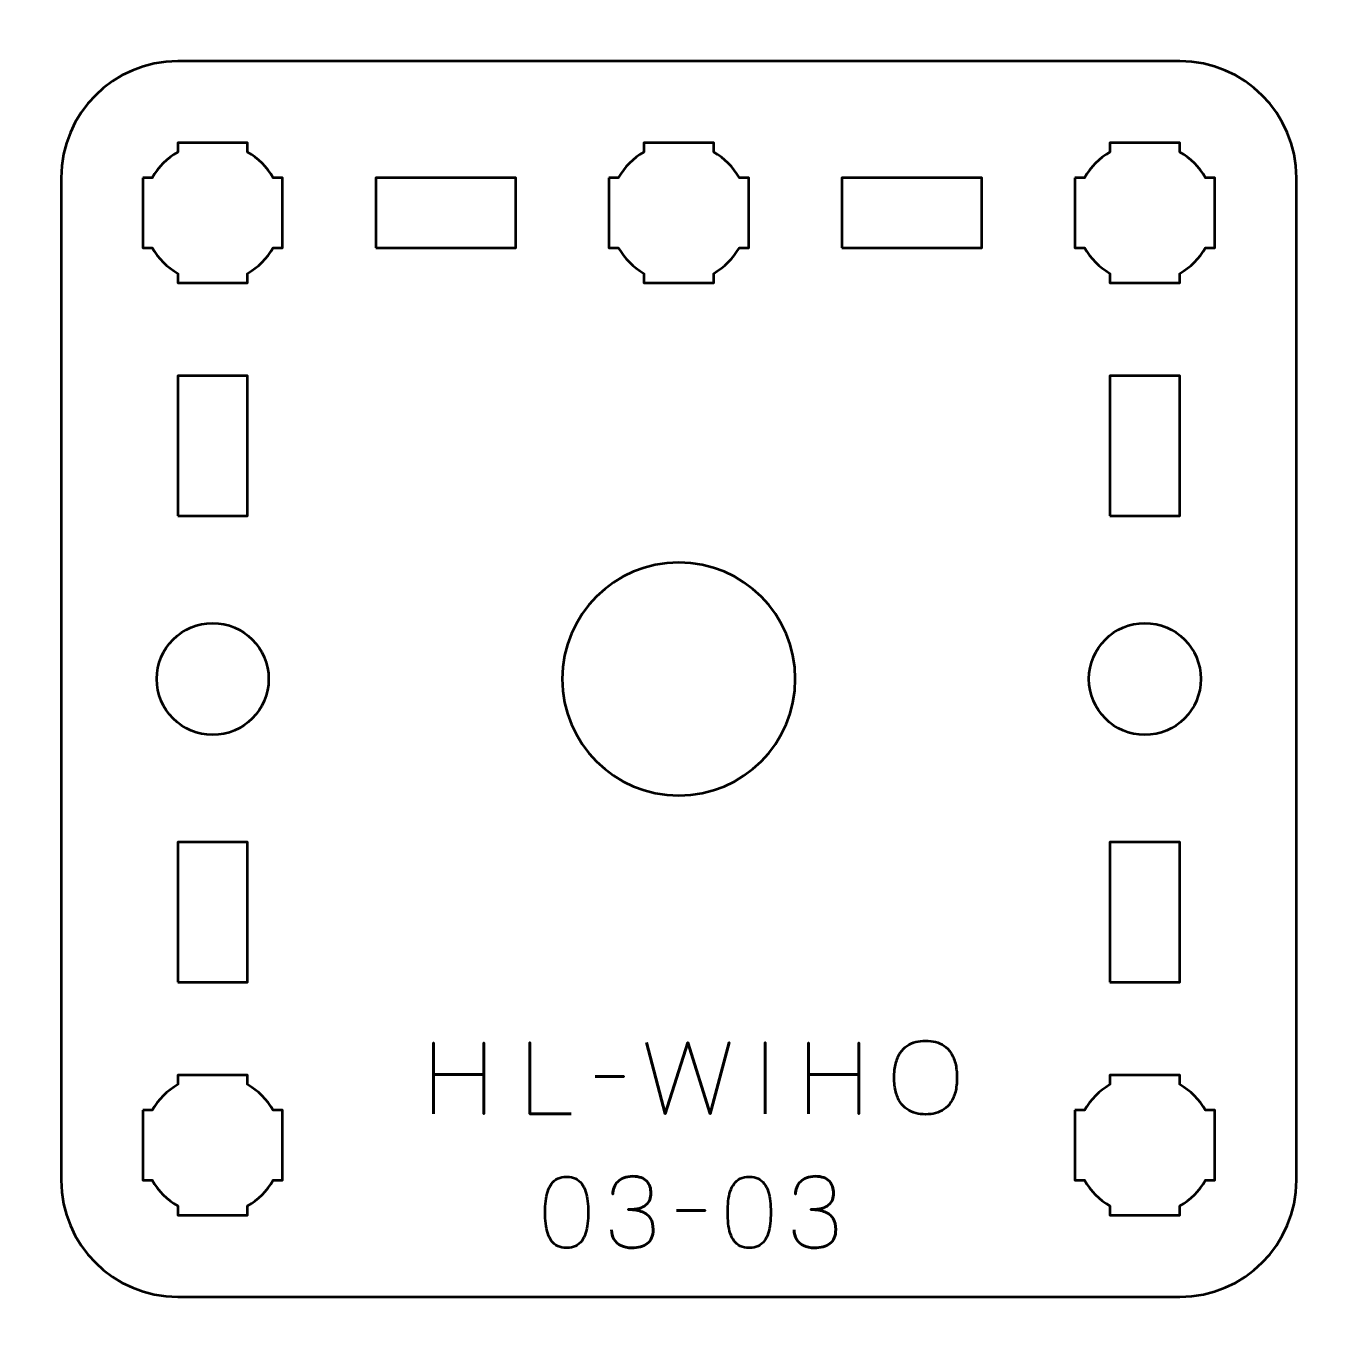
# Model space of a CAD drawing. Header units: centimetres. Extents: x -21 to 0, y -29.7 to 0.
# Drawn here: x -11.4 to -5.76, y -11.65 to -6.05 of the extents above; entities that cross this region are included whole.
import ezdxf

# ---------------------------------------------------------------- set-up
doc = ezdxf.new("R2010")
doc.units = ezdxf.units.CM
doc.header["$MEASUREMENT"] = 0
doc.layers.add('Layer 1', color=7, linetype='Continuous')

msp = doc.modelspace()

# ---------------------------------------------------------------- linework, layer by layer
at = {"layer": 'Layer 1', "lineweight": 53}
for points in [[(-10.75, -8.15), (-10.45, -8.15), (-10.45, -7.55), (-10.75, -7.55), (-10.75, -8.15)], [(-6.75, -8.15), (-6.45, -8.15), (-6.45, -7.55), (-6.75, -7.55), (-6.75, -8.15)], [(-10.75, -10.15), (-10.45, -10.15), (-10.45, -9.55), (-10.75, -9.55), (-10.75, -10.15)], [(-6.75, -10.15), (-6.45, -10.15), (-6.45, -9.55), (-6.75, -9.55), (-6.75, -10.15)]]:
    msp.add_lwpolyline(points, close=True, dxfattribs=at)
for centre in [(-10.6, -8.85), (-6.6, -8.85)]:
    msp.add_ellipse(centre, major_axis=(0, 0.24), ratio=1, dxfattribs=at)
at = {"layer": 'Layer 1', "color": 1, "lineweight": 53}
msp.add_open_spline([(-21.00003, -29.19995), (-21.00003, -29.19995), (-21.00003, -2.89992), (-21.00003, -2.89992), (-21.00003, -2.89992), (-21.00003, -2.81709), (-20.93286, -2.74992), (-20.85003, -2.74992), (-20.85003, -2.74992), (-20.7672, -2.74992), (-20.70003, -2.68275), (-20.70003, -2.59992), (-20.70003, -2.59992), (-20.70003, -2.51709), (-20.7672, -2.44992), (-20.85003, -2.44992), (-20.85003, -2.44992), (-20.93286, -2.44992), (-21.00003, -2.38275), (-21.00003, -2.29992), (-21.00003, -2.29992), (-21.00003, -2.21709), (-20.93286, -2.14992), (-20.85003, -2.14992), (-20.85003, -2.14992), (-20.7672, -2.14992), (-20.70003, -2.08275), (-20.70003, -1.99992), (-20.70003, -1.99992), (-20.70003, -1.91709), (-20.7672, -1.84992), (-20.85003, -1.84992), (-20.85003, -1.84992), (-20.93286, -1.84992), (-21.00003, -1.78275), (-21.00003, -1.69992), (-21.00003, -1.69992), (-21.00003, -1.61709), (-20.93286, -1.54992), (-20.85003, -1.54992), (-20.85003, -1.54992), (-20.7672, -1.54992), (-20.70003, -1.48275), (-20.70003, -1.39992), (-20.70003, -1.39992), (-20.70003, -1.31709), (-20.7672, -1.24992), (-20.85003, -1.24992), (-20.85003, -1.24992), (-20.93286, -1.24992), (-21.00003, -1.18275), (-21.00003, -1.09992), (-21.00003, -1.09992), (-21.00003, -1.09992), (-21.00003, -0.49992), (-21.00003, -0.49992), (-21.00003, -0.49992), (-21.00003, -0.22295), (-20.77694, 0.00004), (-20.49994, 0.00004), (-20.49994, 0.00004), (-20.49994, 0.00004), (-0.50008, 0.00004), (-0.50008, 0.00004), (-0.50008, 0.00004), (-0.22294, 0.00004), (0.00002, -0.22295), (0.00002, -0.49992), (0.00002, -0.49992), (0.00002, -0.49992), (0.00002, -29.19995), (0.00002, -29.19995), (0.00002, -29.19995), (0.00002, -29.47695), (-0.22294, -29.70004), (-0.50008, -29.70004), (-0.50008, -29.70004), (-0.50008, -29.70004), (-20.49994, -29.70004), (-20.49994, -29.70004), (-20.49994, -29.70004), (-20.77694, -29.70004), (-21.00003, -29.47695), (-21.00003, -29.19995)], degree=3, knots=[0, 0, 0, 0, 0.047619, 0.047619, 0.047619, 0.047619, 0.0952381, 0.0952381, 0.0952381, 0.0952381, 0.1428571, 0.1428571, 0.1428571, 0.1428571, 0.1904762, 0.1904762, 0.1904762, 0.1904762, 0.2380952, 0.2380952, 0.2380952, 0.2380952, 0.2857143, 0.2857143, 0.2857143, 0.2857143, 0.3333333, 0.3333333, 0.3333333, 0.3333333, 0.3809524, 0.3809524, 0.3809524, 0.3809524, 0.4285714, 0.4285714, 0.4285714, 0.4285714, 0.4761905, 0.4761905, 0.4761905, 0.4761905, 0.5238095, 0.5238095, 0.5238095, 0.5238095, 0.5714286, 0.5714286, 0.5714286, 0.5714286, 0.6190476, 0.6190476, 0.6190476, 0.6190476, 0.6666667, 0.6666667, 0.6666667, 0.6666667, 0.7142857, 0.7142857, 0.7142857, 0.7142857, 0.7619048, 0.7619048, 0.7619048, 0.7619048, 0.8095238, 0.8095238, 0.8095238, 0.8095238, 0.8571429, 0.8571429, 0.8571429, 0.8571429, 0.9047619, 0.9047619, 0.9047619, 0.9047619, 0.952381, 0.952381, 0.952381, 0.952381, 1, 1, 1, 1], dxfattribs=at)
at = {"layer": 'Layer 1', "color": 3, "lineweight": 53}
msp.add_open_spline([(-11.25, -11), (-11.25, -11), (-11.25, -6.7), (-11.25, -6.7), (-11.25, -6.7), (-11.25, -6.42391), (-11.02609, -6.2), (-10.75, -6.2), (-10.75, -6.2), (-10.75, -6.2), (-6.45, -6.2), (-6.45, -6.2), (-6.45, -6.2), (-6.17391, -6.2), (-5.95, -6.42391), (-5.95, -6.7), (-5.95, -6.7), (-5.95, -6.7), (-5.95, -11), (-5.95, -11), (-5.95, -11), (-5.95, -11.27609), (-6.17391, -11.5), (-6.45, -11.5), (-6.45, -11.5), (-6.45, -11.5), (-10.75, -11.5), (-10.75, -11.5), (-10.75, -11.5), (-11.02609, -11.5), (-11.25, -11.27609), (-11.25, -11)], degree=3, knots=[0, 0, 0, 0, 0.125, 0.125, 0.125, 0.125, 0.25, 0.25, 0.25, 0.25, 0.375, 0.375, 0.375, 0.375, 0.5, 0.5, 0.5, 0.5, 0.625, 0.625, 0.625, 0.625, 0.75, 0.75, 0.75, 0.75, 0.875, 0.875, 0.875, 0.875, 1, 1, 1, 1], dxfattribs=at)
at = {"layer": 'Layer 1', "lineweight": 53}
for points, knots in [([(-10.9, -6.7), (-10.9, -6.7), (-10.85985, -6.7), (-10.85985, -6.7), (-10.85985, -6.7), (-10.8335, -6.65447), (-10.79553, -6.6165), (-10.75, -6.59015), (-10.75, -6.59015), (-10.75, -6.59015), (-10.75, -6.55), (-10.75, -6.55), (-10.75, -6.55), (-10.75, -6.55), (-10.6, -6.55), (-10.6, -6.55), (-10.6, -6.55), (-10.6, -6.55), (-10.45, -6.55), (-10.45, -6.55), (-10.45, -6.55), (-10.45, -6.55), (-10.45, -6.59015), (-10.45, -6.59015), (-10.45, -6.59015), (-10.40447, -6.6165), (-10.3665, -6.65447), (-10.34015, -6.7), (-10.34015, -6.7), (-10.34015, -6.7), (-10.3, -6.7), (-10.3, -6.7), (-10.3, -6.7), (-10.3, -6.7), (-10.3, -6.85), (-10.3, -6.85), (-10.3, -6.85), (-10.3, -6.85), (-10.3, -7), (-10.3, -7), (-10.3, -7), (-10.3, -7), (-10.34015, -7), (-10.34015, -7), (-10.34015, -7), (-10.3665, -7.04553), (-10.40447, -7.0835), (-10.45, -7.10985), (-10.45, -7.10985), (-10.45, -7.10985), (-10.45, -7.15), (-10.45, -7.15), (-10.45, -7.15), (-10.45, -7.15), (-10.6, -7.15), (-10.6, -7.15), (-10.6, -7.15), (-10.6, -7.15), (-10.75, -7.15), (-10.75, -7.15), (-10.75, -7.15), (-10.75, -7.15), (-10.75, -7.10985), (-10.75, -7.10985), (-10.75, -7.10985), (-10.79553, -7.0835), (-10.8335, -7.04553), (-10.85985, -7), (-10.85985, -7), (-10.85985, -7), (-10.9, -7), (-10.9, -7), (-10.9, -7), (-10.9, -7), (-10.9, -6.85), (-10.9, -6.85), (-10.9, -6.85), (-10.9, -6.85), (-10.9, -6.7), (-10.9, -6.7)], [0, 0, 0, 0, 0.05, 0.05, 0.05, 0.05, 0.1, 0.1, 0.1, 0.1, 0.15, 0.15, 0.15, 0.15, 0.2, 0.2, 0.2, 0.2, 0.25, 0.25, 0.25, 0.25, 0.3, 0.3, 0.3, 0.3, 0.35, 0.35, 0.35, 0.35, 0.4, 0.4, 0.4, 0.4, 0.45, 0.45, 0.45, 0.45, 0.5, 0.5, 0.5, 0.5, 0.55, 0.55, 0.55, 0.55, 0.6, 0.6, 0.6, 0.6, 0.65, 0.65, 0.65, 0.65, 0.7, 0.7, 0.7, 0.7, 0.75, 0.75, 0.75, 0.75, 0.8, 0.8, 0.8, 0.8, 0.85, 0.85, 0.85, 0.85, 0.9, 0.9, 0.9, 0.9, 0.95, 0.95, 0.95, 0.95, 1, 1, 1, 1]), ([(-8.9, -6.7), (-8.9, -6.7), (-8.85985, -6.7), (-8.85985, -6.7), (-8.85985, -6.7), (-8.8335, -6.65447), (-8.79553, -6.6165), (-8.75, -6.59015), (-8.75, -6.59015), (-8.75, -6.59015), (-8.75, -6.55), (-8.75, -6.55), (-8.75, -6.55), (-8.75, -6.55), (-8.6, -6.55), (-8.6, -6.55), (-8.6, -6.55), (-8.6, -6.55), (-8.45, -6.55), (-8.45, -6.55), (-8.45, -6.55), (-8.45, -6.55), (-8.45, -6.59015), (-8.45, -6.59015), (-8.45, -6.59015), (-8.40447, -6.6165), (-8.3665, -6.65447), (-8.34015, -6.7), (-8.34015, -6.7), (-8.34015, -6.7), (-8.3, -6.7), (-8.3, -6.7), (-8.3, -6.7), (-8.3, -6.7), (-8.3, -6.85), (-8.3, -6.85), (-8.3, -6.85), (-8.3, -6.85), (-8.3, -7), (-8.3, -7), (-8.3, -7), (-8.3, -7), (-8.34015, -7), (-8.34015, -7), (-8.34015, -7), (-8.3665, -7.04553), (-8.40447, -7.0835), (-8.45, -7.10985), (-8.45, -7.10985), (-8.45, -7.10985), (-8.45, -7.15), (-8.45, -7.15), (-8.45, -7.15), (-8.45, -7.15), (-8.6, -7.15), (-8.6, -7.15), (-8.6, -7.15), (-8.6, -7.15), (-8.75, -7.15), (-8.75, -7.15), (-8.75, -7.15), (-8.75, -7.15), (-8.75, -7.10985), (-8.75, -7.10985), (-8.75, -7.10985), (-8.79553, -7.0835), (-8.8335, -7.04553), (-8.85985, -7), (-8.85985, -7), (-8.85985, -7), (-8.9, -7), (-8.9, -7), (-8.9, -7), (-8.9, -7), (-8.9, -6.85), (-8.9, -6.85), (-8.9, -6.85), (-8.9, -6.85), (-8.9, -6.7), (-8.9, -6.7)], [0, 0, 0, 0, 0.05, 0.05, 0.05, 0.05, 0.1, 0.1, 0.1, 0.1, 0.15, 0.15, 0.15, 0.15, 0.2, 0.2, 0.2, 0.2, 0.25, 0.25, 0.25, 0.25, 0.3, 0.3, 0.3, 0.3, 0.35, 0.35, 0.35, 0.35, 0.4, 0.4, 0.4, 0.4, 0.45, 0.45, 0.45, 0.45, 0.5, 0.5, 0.5, 0.5, 0.55, 0.55, 0.55, 0.55, 0.6, 0.6, 0.6, 0.6, 0.65, 0.65, 0.65, 0.65, 0.7, 0.7, 0.7, 0.7, 0.75, 0.75, 0.75, 0.75, 0.8, 0.8, 0.8, 0.8, 0.85, 0.85, 0.85, 0.85, 0.9, 0.9, 0.9, 0.9, 0.95, 0.95, 0.95, 0.95, 1, 1, 1, 1]), ([(-6.9, -6.7), (-6.9, -6.7), (-6.85985, -6.7), (-6.85985, -6.7), (-6.85985, -6.7), (-6.8335, -6.65447), (-6.79553, -6.6165), (-6.75, -6.59015), (-6.75, -6.59015), (-6.75, -6.59015), (-6.75, -6.55), (-6.75, -6.55), (-6.75, -6.55), (-6.75, -6.55), (-6.6, -6.55), (-6.6, -6.55), (-6.6, -6.55), (-6.6, -6.55), (-6.45, -6.55), (-6.45, -6.55), (-6.45, -6.55), (-6.45, -6.55), (-6.45, -6.59015), (-6.45, -6.59015), (-6.45, -6.59015), (-6.40447, -6.6165), (-6.3665, -6.65447), (-6.34015, -6.7), (-6.34015, -6.7), (-6.34015, -6.7), (-6.3, -6.7), (-6.3, -6.7), (-6.3, -6.7), (-6.3, -6.7), (-6.3, -6.85), (-6.3, -6.85), (-6.3, -6.85), (-6.3, -6.85), (-6.3, -7), (-6.3, -7), (-6.3, -7), (-6.3, -7), (-6.34015, -7), (-6.34015, -7), (-6.34015, -7), (-6.3665, -7.04553), (-6.40447, -7.0835), (-6.45, -7.10985), (-6.45, -7.10985), (-6.45, -7.10985), (-6.45, -7.15), (-6.45, -7.15), (-6.45, -7.15), (-6.45, -7.15), (-6.6, -7.15), (-6.6, -7.15), (-6.6, -7.15), (-6.6, -7.15), (-6.75, -7.15), (-6.75, -7.15), (-6.75, -7.15), (-6.75, -7.15), (-6.75, -7.10985), (-6.75, -7.10985), (-6.75, -7.10985), (-6.79553, -7.0835), (-6.8335, -7.04553), (-6.85985, -7), (-6.85985, -7), (-6.85985, -7), (-6.9, -7), (-6.9, -7), (-6.9, -7), (-6.9, -7), (-6.9, -6.85), (-6.9, -6.85), (-6.9, -6.85), (-6.9, -6.85), (-6.9, -6.7), (-6.9, -6.7)], [0, 0, 0, 0, 0.05, 0.05, 0.05, 0.05, 0.1, 0.1, 0.1, 0.1, 0.15, 0.15, 0.15, 0.15, 0.2, 0.2, 0.2, 0.2, 0.25, 0.25, 0.25, 0.25, 0.3, 0.3, 0.3, 0.3, 0.35, 0.35, 0.35, 0.35, 0.4, 0.4, 0.4, 0.4, 0.45, 0.45, 0.45, 0.45, 0.5, 0.5, 0.5, 0.5, 0.55, 0.55, 0.55, 0.55, 0.6, 0.6, 0.6, 0.6, 0.65, 0.65, 0.65, 0.65, 0.7, 0.7, 0.7, 0.7, 0.75, 0.75, 0.75, 0.75, 0.8, 0.8, 0.8, 0.8, 0.85, 0.85, 0.85, 0.85, 0.9, 0.9, 0.9, 0.9, 0.95, 0.95, 0.95, 0.95, 1, 1, 1, 1]), ([(-9.9, -7), (-9.9, -7), (-9.9, -6.7), (-9.9, -6.7), (-9.9, -6.7), (-9.9, -6.7), (-9.3, -6.7), (-9.3, -6.7), (-9.3, -6.7), (-9.3, -6.7), (-9.3, -7), (-9.3, -7), (-9.3, -7), (-9.3, -7), (-9.9, -7), (-9.9, -7)], [0, 0, 0, 0, 0.25, 0.25, 0.25, 0.25, 0.5, 0.5, 0.5, 0.5, 0.75, 0.75, 0.75, 0.75, 1, 1, 1, 1]), ([(-7.9, -7), (-7.9, -7), (-7.9, -6.7), (-7.9, -6.7), (-7.9, -6.7), (-7.9, -6.7), (-7.3, -6.7), (-7.3, -6.7), (-7.3, -6.7), (-7.3, -6.7), (-7.3, -7), (-7.3, -7), (-7.3, -7), (-7.3, -7), (-7.9, -7), (-7.9, -7)], [0, 0, 0, 0, 0.25, 0.25, 0.25, 0.25, 0.5, 0.5, 0.5, 0.5, 0.75, 0.75, 0.75, 0.75, 1, 1, 1, 1]), ([(-8.10001, -8.85), (-8.10001, -9.1261), (-8.32392, -9.35001), (-8.6, -9.35001), (-8.6, -9.35001), (-8.87611, -9.35001), (-9.10001, -9.1261), (-9.10001, -8.85), (-9.10001, -8.85), (-9.10001, -8.57391), (-8.87611, -8.35001), (-8.6, -8.35001), (-8.6, -8.35001), (-8.32392, -8.35001), (-8.10001, -8.57391), (-8.10001, -8.85)], [0, 0, 0, 0, 0.25, 0.25, 0.25, 0.25, 0.5, 0.5, 0.5, 0.5, 0.75, 0.75, 0.75, 0.75, 1, 1, 1, 1]), ([(-10.9, -10.7), (-10.9, -10.7), (-10.85985, -10.7), (-10.85985, -10.7), (-10.85985, -10.7), (-10.8335, -10.65447), (-10.79553, -10.6165), (-10.75, -10.59015), (-10.75, -10.59015), (-10.75, -10.59015), (-10.75, -10.55), (-10.75, -10.55), (-10.75, -10.55), (-10.75, -10.55), (-10.6, -10.55), (-10.6, -10.55), (-10.6, -10.55), (-10.6, -10.55), (-10.45, -10.55), (-10.45, -10.55), (-10.45, -10.55), (-10.45, -10.55), (-10.45, -10.59015), (-10.45, -10.59015), (-10.45, -10.59015), (-10.40447, -10.6165), (-10.3665, -10.65447), (-10.34015, -10.7), (-10.34015, -10.7), (-10.34015, -10.7), (-10.3, -10.7), (-10.3, -10.7), (-10.3, -10.7), (-10.3, -10.7), (-10.3, -10.85), (-10.3, -10.85), (-10.3, -10.85), (-10.3, -10.85), (-10.3, -11), (-10.3, -11), (-10.3, -11), (-10.3, -11), (-10.34015, -11), (-10.34015, -11), (-10.34015, -11), (-10.3665, -11.04553), (-10.40447, -11.0835), (-10.45, -11.10985), (-10.45, -11.10985), (-10.45, -11.10985), (-10.45, -11.15), (-10.45, -11.15), (-10.45, -11.15), (-10.45, -11.15), (-10.6, -11.15), (-10.6, -11.15), (-10.6, -11.15), (-10.6, -11.15), (-10.75, -11.15), (-10.75, -11.15), (-10.75, -11.15), (-10.75, -11.15), (-10.75, -11.10985), (-10.75, -11.10985), (-10.75, -11.10985), (-10.79553, -11.0835), (-10.8335, -11.04553), (-10.85985, -11), (-10.85985, -11), (-10.85985, -11), (-10.9, -11), (-10.9, -11), (-10.9, -11), (-10.9, -11), (-10.9, -10.85), (-10.9, -10.85), (-10.9, -10.85), (-10.9, -10.85), (-10.9, -10.7), (-10.9, -10.7)], [0, 0, 0, 0, 0.05, 0.05, 0.05, 0.05, 0.1, 0.1, 0.1, 0.1, 0.15, 0.15, 0.15, 0.15, 0.2, 0.2, 0.2, 0.2, 0.25, 0.25, 0.25, 0.25, 0.3, 0.3, 0.3, 0.3, 0.35, 0.35, 0.35, 0.35, 0.4, 0.4, 0.4, 0.4, 0.45, 0.45, 0.45, 0.45, 0.5, 0.5, 0.5, 0.5, 0.55, 0.55, 0.55, 0.55, 0.6, 0.6, 0.6, 0.6, 0.65, 0.65, 0.65, 0.65, 0.7, 0.7, 0.7, 0.7, 0.75, 0.75, 0.75, 0.75, 0.8, 0.8, 0.8, 0.8, 0.85, 0.85, 0.85, 0.85, 0.9, 0.9, 0.9, 0.9, 0.95, 0.95, 0.95, 0.95, 1, 1, 1, 1]), ([(-6.9, -10.7), (-6.9, -10.7), (-6.85985, -10.7), (-6.85985, -10.7), (-6.85985, -10.7), (-6.8335, -10.65447), (-6.79553, -10.6165), (-6.75, -10.59015), (-6.75, -10.59015), (-6.75, -10.59015), (-6.75, -10.55), (-6.75, -10.55), (-6.75, -10.55), (-6.75, -10.55), (-6.6, -10.55), (-6.6, -10.55), (-6.6, -10.55), (-6.6, -10.55), (-6.45, -10.55), (-6.45, -10.55), (-6.45, -10.55), (-6.45, -10.55), (-6.45, -10.59015), (-6.45, -10.59015), (-6.45, -10.59015), (-6.40447, -10.6165), (-6.3665, -10.65447), (-6.34015, -10.7), (-6.34015, -10.7), (-6.34015, -10.7), (-6.3, -10.7), (-6.3, -10.7), (-6.3, -10.7), (-6.3, -10.7), (-6.3, -10.85), (-6.3, -10.85), (-6.3, -10.85), (-6.3, -10.85), (-6.3, -11), (-6.3, -11), (-6.3, -11), (-6.3, -11), (-6.34015, -11), (-6.34015, -11), (-6.34015, -11), (-6.3665, -11.04553), (-6.40447, -11.0835), (-6.45, -11.10985), (-6.45, -11.10985), (-6.45, -11.10985), (-6.45, -11.15), (-6.45, -11.15), (-6.45, -11.15), (-6.45, -11.15), (-6.6, -11.15), (-6.6, -11.15), (-6.6, -11.15), (-6.6, -11.15), (-6.75, -11.15), (-6.75, -11.15), (-6.75, -11.15), (-6.75, -11.15), (-6.75, -11.10985), (-6.75, -11.10985), (-6.75, -11.10985), (-6.79553, -11.0835), (-6.8335, -11.04553), (-6.85985, -11), (-6.85985, -11), (-6.85985, -11), (-6.9, -11), (-6.9, -11), (-6.9, -11), (-6.9, -11), (-6.9, -10.85), (-6.9, -10.85), (-6.9, -10.85), (-6.9, -10.85), (-6.9, -10.7), (-6.9, -10.7)], [0, 0, 0, 0, 0.05, 0.05, 0.05, 0.05, 0.1, 0.1, 0.1, 0.1, 0.15, 0.15, 0.15, 0.15, 0.2, 0.2, 0.2, 0.2, 0.25, 0.25, 0.25, 0.25, 0.3, 0.3, 0.3, 0.3, 0.35, 0.35, 0.35, 0.35, 0.4, 0.4, 0.4, 0.4, 0.45, 0.45, 0.45, 0.45, 0.5, 0.5, 0.5, 0.5, 0.55, 0.55, 0.55, 0.55, 0.6, 0.6, 0.6, 0.6, 0.65, 0.65, 0.65, 0.65, 0.7, 0.7, 0.7, 0.7, 0.75, 0.75, 0.75, 0.75, 0.8, 0.8, 0.8, 0.8, 0.85, 0.85, 0.85, 0.85, 0.9, 0.9, 0.9, 0.9, 0.95, 0.95, 0.95, 0.95, 1, 1, 1, 1])]:
    msp.add_open_spline(points, degree=3, knots=knots, dxfattribs=at)
at = {"layer": 'Layer 1', "color": 5, "lineweight": 53}
for points, knots in [([(-9.65261, -10.71494), (-9.65261, -10.71494), (-9.65261, -10.54603), (-9.65261, -10.54603), (-9.65261, -10.54603), (-9.65261, -10.54603), (-9.43714, -10.54603), (-9.43714, -10.54603), (-9.43714, -10.54603), (-9.43714, -10.54603), (-9.43714, -10.71494), (-9.43714, -10.71494), (-9.43714, -10.71494), (-9.43714, -10.71494), (-9.43714, -10.41014), (-9.43714, -10.41014), (-9.43714, -10.41014), (-9.43714, -10.41014), (-9.43714, -10.54603), (-9.43714, -10.54603), (-9.43714, -10.54603), (-9.43714, -10.54603), (-9.65261, -10.54603), (-9.65261, -10.54603), (-9.65261, -10.54603), (-9.65261, -10.54603), (-9.65261, -10.41014), (-9.65261, -10.41014), (-9.65261, -10.41014), (-9.65261, -10.41014), (-9.65261, -10.71494), (-9.65261, -10.71494)], [0, 0, 0, 0, 0.125, 0.125, 0.125, 0.125, 0.25, 0.25, 0.25, 0.25, 0.375, 0.375, 0.375, 0.375, 0.5, 0.5, 0.5, 0.5, 0.625, 0.625, 0.625, 0.625, 0.75, 0.75, 0.75, 0.75, 0.875, 0.875, 0.875, 0.875, 1, 1, 1, 1]), ([(-9.06122, -10.71494), (-9.06122, -10.71494), (-9.23944, -10.71494), (-9.23944, -10.71494), (-9.23944, -10.71494), (-9.23944, -10.71494), (-9.23944, -10.40972), (-9.23944, -10.40972), (-9.23944, -10.40972), (-9.23944, -10.40972), (-9.23944, -10.71494), (-9.23944, -10.71494), (-9.23944, -10.71494), (-9.23944, -10.71494), (-9.06122, -10.71494), (-9.06122, -10.71494)], [0, 0, 0, 0, 0.25, 0.25, 0.25, 0.25, 0.5, 0.5, 0.5, 0.5, 0.75, 0.75, 0.75, 0.75, 1, 1, 1, 1]), ([(-8.73907, -10.40972), (-8.73907, -10.40972), (-8.65864, -10.71494), (-8.65864, -10.71494), (-8.65864, -10.71494), (-8.65864, -10.71494), (-8.5617, -10.40972), (-8.5617, -10.40972), (-8.5617, -10.40972), (-8.5617, -10.40972), (-8.46475, -10.71494), (-8.46475, -10.71494), (-8.46475, -10.71494), (-8.46475, -10.71494), (-8.38432, -10.40972), (-8.38432, -10.40972), (-8.38432, -10.40972), (-8.38432, -10.40972), (-8.46475, -10.71494), (-8.46475, -10.71494), (-8.46475, -10.71494), (-8.46475, -10.71494), (-8.5617, -10.40972), (-8.5617, -10.40972), (-8.5617, -10.40972), (-8.5617, -10.40972), (-8.65864, -10.71494), (-8.65864, -10.71494), (-8.65864, -10.71494), (-8.65864, -10.71494), (-8.73907, -10.40972), (-8.73907, -10.40972)], [0, 0, 0, 0, 0.125, 0.125, 0.125, 0.125, 0.25, 0.25, 0.25, 0.25, 0.375, 0.375, 0.375, 0.375, 0.5, 0.5, 0.5, 0.5, 0.625, 0.625, 0.625, 0.625, 0.75, 0.75, 0.75, 0.75, 0.875, 0.875, 0.875, 0.875, 1, 1, 1, 1]), ([(-8.2298, -10.71494), (-8.2298, -10.71494), (-8.2298, -10.40972), (-8.2298, -10.40972), (-8.2298, -10.40972), (-8.2298, -10.40972), (-8.2298, -10.71494), (-8.2298, -10.71494)], [0, 0, 0, 0, 0.5, 0.5, 0.5, 0.5, 1, 1, 1, 1]), ([(-8.04311, -10.71494), (-8.04311, -10.71494), (-8.04311, -10.54603), (-8.04311, -10.54603), (-8.04311, -10.54603), (-8.04311, -10.54603), (-7.82764, -10.54603), (-7.82764, -10.54603), (-7.82764, -10.54603), (-7.82764, -10.54603), (-7.82764, -10.71494), (-7.82764, -10.71494), (-7.82764, -10.71494), (-7.82764, -10.71494), (-7.82764, -10.41014), (-7.82764, -10.41014), (-7.82764, -10.41014), (-7.82764, -10.41014), (-7.82764, -10.54603), (-7.82764, -10.54603), (-7.82764, -10.54603), (-7.82764, -10.54603), (-8.04311, -10.54603), (-8.04311, -10.54603), (-8.04311, -10.54603), (-8.04311, -10.54603), (-8.04311, -10.41014), (-8.04311, -10.41014), (-8.04311, -10.41014), (-8.04311, -10.41014), (-8.04311, -10.71494), (-8.04311, -10.71494)], [0, 0, 0, 0, 0.125, 0.125, 0.125, 0.125, 0.25, 0.25, 0.25, 0.25, 0.375, 0.375, 0.375, 0.375, 0.5, 0.5, 0.5, 0.5, 0.625, 0.625, 0.625, 0.625, 0.75, 0.75, 0.75, 0.75, 0.875, 0.875, 0.875, 0.875, 1, 1, 1, 1]), ([(-7.54104, -10.71748), (-7.52615, -10.71755), (-7.51204, -10.71579), (-7.49857, -10.71233), (-7.49857, -10.71233), (-7.48516, -10.7088), (-7.47289, -10.7033), (-7.46167, -10.69568), (-7.46167, -10.69568), (-7.45045, -10.68813), (-7.44071, -10.67818), (-7.43246, -10.6659), (-7.43246, -10.6659), (-7.4242, -10.65363), (-7.41785, -10.63874), (-7.41334, -10.62124), (-7.41334, -10.62124), (-7.40875, -10.60375), (-7.40649, -10.58335), (-7.40642, -10.56), (-7.40642, -10.56), (-7.40649, -10.53665), (-7.40875, -10.51626), (-7.41334, -10.49869), (-7.41334, -10.49869), (-7.41785, -10.48112), (-7.4242, -10.46616), (-7.43246, -10.45382), (-7.43246, -10.45382), (-7.44071, -10.44147), (-7.45045, -10.43145), (-7.46167, -10.42376), (-7.46167, -10.42376), (-7.47289, -10.41607), (-7.48516, -10.4105), (-7.49857, -10.4069), (-7.49857, -10.4069), (-7.51204, -10.40337), (-7.52615, -10.40161), (-7.54104, -10.40168), (-7.54104, -10.40168), (-7.55593, -10.40161), (-7.57004, -10.40337), (-7.58352, -10.4069), (-7.58352, -10.4069), (-7.59692, -10.4105), (-7.6092, -10.41607), (-7.62042, -10.42376), (-7.62042, -10.42376), (-7.63163, -10.43145), (-7.64137, -10.44147), (-7.64963, -10.45382), (-7.64963, -10.45382), (-7.65788, -10.46616), (-7.66423, -10.48112), (-7.66875, -10.49869), (-7.66875, -10.49869), (-7.67333, -10.51626), (-7.67559, -10.53665), (-7.67566, -10.56), (-7.67566, -10.56), (-7.67559, -10.58335), (-7.67333, -10.60375), (-7.66875, -10.62124), (-7.66875, -10.62124), (-7.66423, -10.63874), (-7.65788, -10.65363), (-7.64963, -10.6659), (-7.64963, -10.6659), (-7.64137, -10.67818), (-7.63163, -10.68813), (-7.62042, -10.69568), (-7.62042, -10.69568), (-7.6092, -10.7033), (-7.59692, -10.7088), (-7.58352, -10.71233), (-7.58352, -10.71233), (-7.57004, -10.71579), (-7.55593, -10.71755), (-7.54104, -10.71748)], [0, 0, 0, 0, 0.05, 0.05, 0.05, 0.05, 0.1, 0.1, 0.1, 0.1, 0.15, 0.15, 0.15, 0.15, 0.2, 0.2, 0.2, 0.2, 0.25, 0.25, 0.25, 0.25, 0.3, 0.3, 0.3, 0.3, 0.35, 0.35, 0.35, 0.35, 0.4, 0.4, 0.4, 0.4, 0.45, 0.45, 0.45, 0.45, 0.5, 0.5, 0.5, 0.5, 0.55, 0.55, 0.55, 0.55, 0.6, 0.6, 0.6, 0.6, 0.65, 0.65, 0.65, 0.65, 0.7, 0.7, 0.7, 0.7, 0.75, 0.75, 0.75, 0.75, 0.8, 0.8, 0.8, 0.8, 0.85, 0.85, 0.85, 0.85, 0.9, 0.9, 0.9, 0.9, 0.95, 0.95, 0.95, 0.95, 1, 1, 1, 1]), ([(-7.54104, -10.71748), (-7.52615, -10.71755), (-7.51204, -10.71579), (-7.49857, -10.71233), (-7.49857, -10.71233), (-7.48516, -10.7088), (-7.47289, -10.7033), (-7.46167, -10.69568), (-7.46167, -10.69568), (-7.45045, -10.68813), (-7.44071, -10.67818), (-7.43246, -10.6659), (-7.43246, -10.6659), (-7.4242, -10.65363), (-7.41785, -10.63874), (-7.41334, -10.62124), (-7.41334, -10.62124), (-7.40875, -10.60375), (-7.40649, -10.58335), (-7.40642, -10.56), (-7.40642, -10.56), (-7.40649, -10.53665), (-7.40875, -10.51626), (-7.41334, -10.49869), (-7.41334, -10.49869), (-7.41785, -10.48112), (-7.4242, -10.46616), (-7.43246, -10.45382), (-7.43246, -10.45382), (-7.44071, -10.44147), (-7.45045, -10.43145), (-7.46167, -10.42376), (-7.46167, -10.42376), (-7.47289, -10.41607), (-7.48516, -10.4105), (-7.49857, -10.4069), (-7.49857, -10.4069), (-7.51204, -10.40337), (-7.52615, -10.40161), (-7.54104, -10.40168), (-7.54104, -10.40168), (-7.55593, -10.40161), (-7.57004, -10.40337), (-7.58352, -10.4069), (-7.58352, -10.4069), (-7.59692, -10.4105), (-7.6092, -10.41607), (-7.62042, -10.42376), (-7.62042, -10.42376), (-7.63163, -10.43145), (-7.64137, -10.44147), (-7.64963, -10.45382), (-7.64963, -10.45382), (-7.65788, -10.46616), (-7.66423, -10.48112), (-7.66875, -10.49869), (-7.66875, -10.49869), (-7.67333, -10.51626), (-7.67559, -10.53665), (-7.67566, -10.56), (-7.67566, -10.56), (-7.67559, -10.58335), (-7.67333, -10.60375), (-7.66875, -10.62124), (-7.66875, -10.62124), (-7.66423, -10.63874), (-7.65788, -10.65363), (-7.64963, -10.6659), (-7.64963, -10.6659), (-7.64137, -10.67818), (-7.63163, -10.68813), (-7.62042, -10.69568), (-7.62042, -10.69568), (-7.6092, -10.7033), (-7.59692, -10.7088), (-7.58352, -10.71233), (-7.58352, -10.71233), (-7.57004, -10.71579), (-7.55593, -10.71755), (-7.54104, -10.71748)], [0, 0, 0, 0, 0.05, 0.05, 0.05, 0.05, 0.1, 0.1, 0.1, 0.1, 0.15, 0.15, 0.15, 0.15, 0.2, 0.2, 0.2, 0.2, 0.25, 0.25, 0.25, 0.25, 0.3, 0.3, 0.3, 0.3, 0.35, 0.35, 0.35, 0.35, 0.4, 0.4, 0.4, 0.4, 0.45, 0.45, 0.45, 0.45, 0.5, 0.5, 0.5, 0.5, 0.55, 0.55, 0.55, 0.55, 0.6, 0.6, 0.6, 0.6, 0.65, 0.65, 0.65, 0.65, 0.7, 0.7, 0.7, 0.7, 0.75, 0.75, 0.75, 0.75, 0.8, 0.8, 0.8, 0.8, 0.85, 0.85, 0.85, 0.85, 0.9, 0.9, 0.9, 0.9, 0.95, 0.95, 0.95, 0.95, 1, 1, 1, 1]), ([(-8.9592, -10.55534), (-8.9592, -10.55534), (-8.83601, -10.55534), (-8.83601, -10.55534), (-8.83601, -10.55534), (-8.83601, -10.55534), (-8.9592, -10.55534), (-8.9592, -10.55534)], [0, 0, 0, 0, 0.5, 0.5, 0.5, 0.5, 1, 1, 1, 1]), ([(-9.08132, -11.29025), (-9.06651, -11.29018), (-9.05374, -11.28757), (-9.04308, -11.28249), (-9.04308, -11.28249), (-9.0325, -11.27741), (-9.02368, -11.27014), (-9.01663, -11.2609), (-9.01663, -11.2609), (-9.00964, -11.25159), (-9.00414, -11.24058), (-9.00005, -11.22788), (-9.00005, -11.22788), (-8.99602, -11.21518), (-8.99313, -11.20128), (-8.99151, -11.18604), (-8.99151, -11.18604), (-8.98981, -11.1708), (-8.98897, -11.15478), (-8.98904, -11.13785), (-8.98904, -11.13785), (-8.98897, -11.12099), (-8.98981, -11.10497), (-8.99151, -11.0898), (-8.99151, -11.0898), (-8.99313, -11.07463), (-8.99602, -11.06066), (-9.00005, -11.04796), (-9.00005, -11.04796), (-9.00414, -11.03533), (-9.00964, -11.02433), (-9.01663, -11.01494), (-9.01663, -11.01494), (-9.02368, -11.00563), (-9.0325, -10.99836), (-9.04308, -10.99328), (-9.04308, -10.99328), (-9.05374, -10.98813), (-9.06651, -10.98552), (-9.08132, -10.98545), (-9.08132, -10.98545), (-9.09614, -10.98552), (-9.10891, -10.98813), (-9.11957, -10.99328), (-9.11957, -10.99328), (-9.13015, -10.99836), (-9.13897, -11.00563), (-9.14602, -11.01494), (-9.14602, -11.01494), (-9.15301, -11.02433), (-9.15851, -11.03533), (-9.1626, -11.04796), (-9.1626, -11.04796), (-9.16663, -11.06066), (-9.16952, -11.07463), (-9.17114, -11.0898), (-9.17114, -11.0898), (-9.17283, -11.10497), (-9.17368, -11.12099), (-9.17361, -11.13785), (-9.17361, -11.13785), (-9.17368, -11.15478), (-9.17283, -11.1708), (-9.17114, -11.18604), (-9.17114, -11.18604), (-9.16952, -11.20128), (-9.16663, -11.21518), (-9.1626, -11.22788), (-9.1626, -11.22788), (-9.15851, -11.24058), (-9.15301, -11.25159), (-9.14602, -11.2609), (-9.14602, -11.2609), (-9.13897, -11.27014), (-9.13015, -11.27741), (-9.11957, -11.28249), (-9.11957, -11.28249), (-9.10891, -11.28757), (-9.09614, -11.29018), (-9.08132, -11.29025)], [0, 0, 0, 0, 0.05, 0.05, 0.05, 0.05, 0.1, 0.1, 0.1, 0.1, 0.15, 0.15, 0.15, 0.15, 0.2, 0.2, 0.2, 0.2, 0.25, 0.25, 0.25, 0.25, 0.3, 0.3, 0.3, 0.3, 0.35, 0.35, 0.35, 0.35, 0.4, 0.4, 0.4, 0.4, 0.45, 0.45, 0.45, 0.45, 0.5, 0.5, 0.5, 0.5, 0.55, 0.55, 0.55, 0.55, 0.6, 0.6, 0.6, 0.6, 0.65, 0.65, 0.65, 0.65, 0.7, 0.7, 0.7, 0.7, 0.75, 0.75, 0.75, 0.75, 0.8, 0.8, 0.8, 0.8, 0.85, 0.85, 0.85, 0.85, 0.9, 0.9, 0.9, 0.9, 0.95, 0.95, 0.95, 0.95, 1, 1, 1, 1]), ([(-9.08132, -11.29025), (-9.06651, -11.29018), (-9.05374, -11.28757), (-9.04308, -11.28249), (-9.04308, -11.28249), (-9.0325, -11.27741), (-9.02368, -11.27014), (-9.01663, -11.2609), (-9.01663, -11.2609), (-9.00964, -11.25159), (-9.00414, -11.24058), (-9.00005, -11.22788), (-9.00005, -11.22788), (-8.99602, -11.21518), (-8.99313, -11.20128), (-8.99151, -11.18604), (-8.99151, -11.18604), (-8.98981, -11.1708), (-8.98897, -11.15478), (-8.98904, -11.13785), (-8.98904, -11.13785), (-8.98897, -11.12099), (-8.98981, -11.10497), (-8.99151, -11.0898), (-8.99151, -11.0898), (-8.99313, -11.07463), (-8.99602, -11.06066), (-9.00005, -11.04796), (-9.00005, -11.04796), (-9.00414, -11.03533), (-9.00964, -11.02433), (-9.01663, -11.01494), (-9.01663, -11.01494), (-9.02368, -11.00563), (-9.0325, -10.99836), (-9.04308, -10.99328), (-9.04308, -10.99328), (-9.05374, -10.98813), (-9.06651, -10.98552), (-9.08132, -10.98545), (-9.08132, -10.98545), (-9.09614, -10.98552), (-9.10891, -10.98813), (-9.11957, -10.99328), (-9.11957, -10.99328), (-9.13015, -10.99836), (-9.13897, -11.00563), (-9.14602, -11.01494), (-9.14602, -11.01494), (-9.15301, -11.02433), (-9.15851, -11.03533), (-9.1626, -11.04796), (-9.1626, -11.04796), (-9.16663, -11.06066), (-9.16952, -11.07463), (-9.17114, -11.0898), (-9.17114, -11.0898), (-9.17283, -11.10497), (-9.17368, -11.12099), (-9.17361, -11.13785), (-9.17361, -11.13785), (-9.17368, -11.15478), (-9.17283, -11.1708), (-9.17114, -11.18604), (-9.17114, -11.18604), (-9.16952, -11.20128), (-9.16663, -11.21518), (-9.1626, -11.22788), (-9.1626, -11.22788), (-9.15851, -11.24058), (-9.15301, -11.25159), (-9.14602, -11.2609), (-9.14602, -11.2609), (-9.13897, -11.27014), (-9.13015, -11.27741), (-9.11957, -11.28249), (-9.11957, -11.28249), (-9.10891, -11.28757), (-9.09614, -11.29018), (-9.08132, -11.29025)], [0, 0, 0, 0, 0.05, 0.05, 0.05, 0.05, 0.1, 0.1, 0.1, 0.1, 0.15, 0.15, 0.15, 0.15, 0.2, 0.2, 0.2, 0.2, 0.25, 0.25, 0.25, 0.25, 0.3, 0.3, 0.3, 0.3, 0.35, 0.35, 0.35, 0.35, 0.4, 0.4, 0.4, 0.4, 0.45, 0.45, 0.45, 0.45, 0.5, 0.5, 0.5, 0.5, 0.55, 0.55, 0.55, 0.55, 0.6, 0.6, 0.6, 0.6, 0.65, 0.65, 0.65, 0.65, 0.7, 0.7, 0.7, 0.7, 0.75, 0.75, 0.75, 0.75, 0.8, 0.8, 0.8, 0.8, 0.85, 0.85, 0.85, 0.85, 0.9, 0.9, 0.9, 0.9, 0.95, 0.95, 0.95, 0.95, 1, 1, 1, 1]), ([(-8.88871, -11.21363), (-8.88864, -11.22887), (-8.88511, -11.24213), (-8.87813, -11.25363), (-8.87813, -11.25363), (-8.87114, -11.26506), (-8.86119, -11.27402), (-8.84821, -11.28044), (-8.84821, -11.28044), (-8.83523, -11.28686), (-8.81964, -11.29011), (-8.8015, -11.29025), (-8.8015, -11.29025), (-8.78789, -11.29025), (-8.77554, -11.28884), (-8.76432, -11.28588), (-8.76432, -11.28588), (-8.75317, -11.28291), (-8.74358, -11.27833), (-8.73546, -11.27205), (-8.73546, -11.27205), (-8.72735, -11.26577), (-8.72114, -11.25765), (-8.7167, -11.24778), (-8.7167, -11.24778), (-8.71232, -11.23783), (-8.71014, -11.2259), (-8.71007, -11.21193), (-8.71007, -11.21193), (-8.70999, -11.19331), (-8.7138, -11.17757), (-8.72135, -11.1648), (-8.72135, -11.1648), (-8.7289, -11.15203), (-8.74062, -11.14244), (-8.75635, -11.13588), (-8.75635, -11.13588), (-8.77208, -11.12931), (-8.79226, -11.126), (-8.81674, -11.126), (-8.81674, -11.126), (-8.79847, -11.12607), (-8.78316, -11.12438), (-8.77067, -11.12092), (-8.77067, -11.12092), (-8.75825, -11.11746), (-8.74831, -11.11259), (-8.74083, -11.10624), (-8.74083, -11.10624), (-8.73335, -11.09996), (-8.72792, -11.09248), (-8.72467, -11.08388), (-8.72467, -11.08388), (-8.72135, -11.07534), (-8.71973, -11.06596), (-8.7198, -11.05573), (-8.7198, -11.05573), (-8.71973, -11.04549), (-8.72114, -11.03604), (-8.72396, -11.02729), (-8.72396, -11.02729), (-8.72672, -11.01854), (-8.73123, -11.01085), (-8.73737, -11.00429), (-8.73737, -11.00429), (-8.74351, -10.99773), (-8.75162, -10.99258), (-8.76157, -10.98891), (-8.76157, -10.98891), (-8.77159, -10.98524), (-8.7838, -10.98341), (-8.79812, -10.98334), (-8.79812, -10.98334), (-8.81237, -10.98341), (-8.82486, -10.98552), (-8.83544, -10.98962), (-8.83544, -10.98962), (-8.8461, -10.99371), (-8.85484, -10.99928), (-8.8619, -11.00641), (-8.8619, -11.00641), (-8.86888, -11.01353), (-8.87411, -11.02165), (-8.87756, -11.03082), (-8.87756, -11.03082), (-8.88109, -11.03999), (-8.88278, -11.04973), (-8.88278, -11.05996), (-8.88278, -11.05996), (-8.88278, -11.04973), (-8.88109, -11.03999), (-8.87756, -11.03082), (-8.87756, -11.03082), (-8.87411, -11.02165), (-8.86888, -11.01353), (-8.8619, -11.00641), (-8.8619, -11.00641), (-8.85484, -10.99928), (-8.8461, -10.99371), (-8.83544, -10.98962), (-8.83544, -10.98962), (-8.82486, -10.98552), (-8.81237, -10.98341), (-8.79812, -10.98334), (-8.79812, -10.98334), (-8.7838, -10.98341), (-8.77159, -10.98524), (-8.76157, -10.98891), (-8.76157, -10.98891), (-8.75162, -10.99258), (-8.74351, -10.99773), (-8.73737, -11.00429), (-8.73737, -11.00429), (-8.73123, -11.01085), (-8.72672, -11.01854), (-8.72396, -11.02729), (-8.72396, -11.02729), (-8.72114, -11.03604), (-8.71973, -11.04549), (-8.7198, -11.05573), (-8.7198, -11.05573), (-8.71973, -11.06596), (-8.72135, -11.07534), (-8.72467, -11.08388), (-8.72467, -11.08388), (-8.72792, -11.09248), (-8.73335, -11.09996), (-8.74083, -11.10624), (-8.74083, -11.10624), (-8.74831, -11.11259), (-8.75825, -11.11746), (-8.77067, -11.12092), (-8.77067, -11.12092), (-8.78316, -11.12438), (-8.79847, -11.12607), (-8.81674, -11.126), (-8.81674, -11.126), (-8.79226, -11.126), (-8.77208, -11.12931), (-8.75635, -11.13588), (-8.75635, -11.13588), (-8.74062, -11.14244), (-8.7289, -11.15203), (-8.72135, -11.1648), (-8.72135, -11.1648), (-8.7138, -11.17757), (-8.70999, -11.19331), (-8.71007, -11.21193), (-8.71007, -11.21193), (-8.71014, -11.2259), (-8.71232, -11.23783), (-8.7167, -11.24778), (-8.7167, -11.24778), (-8.72114, -11.25765), (-8.72735, -11.26577), (-8.73546, -11.27205), (-8.73546, -11.27205), (-8.74358, -11.27833), (-8.75317, -11.28291), (-8.76432, -11.28588), (-8.76432, -11.28588), (-8.77554, -11.28884), (-8.78789, -11.29025), (-8.8015, -11.29025), (-8.8015, -11.29025), (-8.81964, -11.29011), (-8.83523, -11.28686), (-8.84821, -11.28044), (-8.84821, -11.28044), (-8.86119, -11.27402), (-8.87114, -11.26506), (-8.87813, -11.25363), (-8.87813, -11.25363), (-8.88511, -11.24213), (-8.88864, -11.22887), (-8.88871, -11.21363)], [0, 0, 0, 0, 0.0227273, 0.0227273, 0.0227273, 0.0227273, 0.0454545, 0.0454545, 0.0454545, 0.0454545, 0.0681818, 0.0681818, 0.0681818, 0.0681818, 0.0909091, 0.0909091, 0.0909091, 0.0909091, 0.1136364, 0.1136364, 0.1136364, 0.1136364, 0.1363636, 0.1363636, 0.1363636, 0.1363636, 0.1590909, 0.1590909, 0.1590909, 0.1590909, 0.1818182, 0.1818182, 0.1818182, 0.1818182, 0.2045455, 0.2045455, 0.2045455, 0.2045455, 0.2272727, 0.2272727, 0.2272727, 0.2272727, 0.25, 0.25, 0.25, 0.25, 0.2727273, 0.2727273, 0.2727273, 0.2727273, 0.2954545, 0.2954545, 0.2954545, 0.2954545, 0.3181818, 0.3181818, 0.3181818, 0.3181818, 0.3409091, 0.3409091, 0.3409091, 0.3409091, 0.3636364, 0.3636364, 0.3636364, 0.3636364, 0.3863636, 0.3863636, 0.3863636, 0.3863636, 0.4090909, 0.4090909, 0.4090909, 0.4090909, 0.4318182, 0.4318182, 0.4318182, 0.4318182, 0.4545455, 0.4545455, 0.4545455, 0.4545455, 0.4772727, 0.4772727, 0.4772727, 0.4772727, 0.5, 0.5, 0.5, 0.5, 0.5227273, 0.5227273, 0.5227273, 0.5227273, 0.5454545, 0.5454545, 0.5454545, 0.5454545, 0.5681818, 0.5681818, 0.5681818, 0.5681818, 0.5909091, 0.5909091, 0.5909091, 0.5909091, 0.6136364, 0.6136364, 0.6136364, 0.6136364, 0.6363636, 0.6363636, 0.6363636, 0.6363636, 0.6590909, 0.6590909, 0.6590909, 0.6590909, 0.6818182, 0.6818182, 0.6818182, 0.6818182, 0.7045455, 0.7045455, 0.7045455, 0.7045455, 0.7272727, 0.7272727, 0.7272727, 0.7272727, 0.75, 0.75, 0.75, 0.75, 0.7727273, 0.7727273, 0.7727273, 0.7727273, 0.7954545, 0.7954545, 0.7954545, 0.7954545, 0.8181818, 0.8181818, 0.8181818, 0.8181818, 0.8409091, 0.8409091, 0.8409091, 0.8409091, 0.8636364, 0.8636364, 0.8636364, 0.8636364, 0.8863636, 0.8863636, 0.8863636, 0.8863636, 0.9090909, 0.9090909, 0.9090909, 0.9090909, 0.9318182, 0.9318182, 0.9318182, 0.9318182, 0.9545455, 0.9545455, 0.9545455, 0.9545455, 0.9772727, 0.9772727, 0.9772727, 0.9772727, 1, 1, 1, 1]), ([(-8.29774, -11.29025), (-8.28293, -11.29018), (-8.27016, -11.28757), (-8.2595, -11.28249), (-8.2595, -11.28249), (-8.24892, -11.27741), (-8.2401, -11.27014), (-8.23305, -11.2609), (-8.23305, -11.2609), (-8.22606, -11.25159), (-8.22056, -11.24058), (-8.21647, -11.22788), (-8.21647, -11.22788), (-8.21244, -11.21518), (-8.20955, -11.20128), (-8.20793, -11.18604), (-8.20793, -11.18604), (-8.20623, -11.1708), (-8.20539, -11.15478), (-8.20546, -11.13785), (-8.20546, -11.13785), (-8.20539, -11.12099), (-8.20623, -11.10497), (-8.20793, -11.0898), (-8.20793, -11.0898), (-8.20955, -11.07463), (-8.21244, -11.06066), (-8.21647, -11.04796), (-8.21647, -11.04796), (-8.22056, -11.03533), (-8.22606, -11.02433), (-8.23305, -11.01494), (-8.23305, -11.01494), (-8.2401, -11.00563), (-8.24892, -10.99836), (-8.2595, -10.99328), (-8.2595, -10.99328), (-8.27016, -10.98813), (-8.28293, -10.98552), (-8.29774, -10.98545), (-8.29774, -10.98545), (-8.31256, -10.98552), (-8.32533, -10.98813), (-8.33599, -10.99328), (-8.33599, -10.99328), (-8.34657, -10.99836), (-8.35539, -11.00563), (-8.36244, -11.01494), (-8.36244, -11.01494), (-8.36943, -11.02433), (-8.37493, -11.03533), (-8.37902, -11.04796), (-8.37902, -11.04796), (-8.38305, -11.06066), (-8.38594, -11.07463), (-8.38756, -11.0898), (-8.38756, -11.0898), (-8.38925, -11.10497), (-8.3901, -11.12099), (-8.39003, -11.13785), (-8.39003, -11.13785), (-8.3901, -11.15478), (-8.38925, -11.1708), (-8.38756, -11.18604), (-8.38756, -11.18604), (-8.38594, -11.20128), (-8.38305, -11.21518), (-8.37902, -11.22788), (-8.37902, -11.22788), (-8.37493, -11.24058), (-8.36943, -11.25159), (-8.36244, -11.2609), (-8.36244, -11.2609), (-8.35539, -11.27014), (-8.34657, -11.27741), (-8.33599, -11.28249), (-8.33599, -11.28249), (-8.32533, -11.28757), (-8.31256, -11.29018), (-8.29774, -11.29025)], [0, 0, 0, 0, 0.05, 0.05, 0.05, 0.05, 0.1, 0.1, 0.1, 0.1, 0.15, 0.15, 0.15, 0.15, 0.2, 0.2, 0.2, 0.2, 0.25, 0.25, 0.25, 0.25, 0.3, 0.3, 0.3, 0.3, 0.35, 0.35, 0.35, 0.35, 0.4, 0.4, 0.4, 0.4, 0.45, 0.45, 0.45, 0.45, 0.5, 0.5, 0.5, 0.5, 0.55, 0.55, 0.55, 0.55, 0.6, 0.6, 0.6, 0.6, 0.65, 0.65, 0.65, 0.65, 0.7, 0.7, 0.7, 0.7, 0.75, 0.75, 0.75, 0.75, 0.8, 0.8, 0.8, 0.8, 0.85, 0.85, 0.85, 0.85, 0.9, 0.9, 0.9, 0.9, 0.95, 0.95, 0.95, 0.95, 1, 1, 1, 1]), ([(-8.29774, -11.29025), (-8.28293, -11.29018), (-8.27016, -11.28757), (-8.2595, -11.28249), (-8.2595, -11.28249), (-8.24892, -11.27741), (-8.2401, -11.27014), (-8.23305, -11.2609), (-8.23305, -11.2609), (-8.22606, -11.25159), (-8.22056, -11.24058), (-8.21647, -11.22788), (-8.21647, -11.22788), (-8.21244, -11.21518), (-8.20955, -11.20128), (-8.20793, -11.18604), (-8.20793, -11.18604), (-8.20623, -11.1708), (-8.20539, -11.15478), (-8.20546, -11.13785), (-8.20546, -11.13785), (-8.20539, -11.12099), (-8.20623, -11.10497), (-8.20793, -11.0898), (-8.20793, -11.0898), (-8.20955, -11.07463), (-8.21244, -11.06066), (-8.21647, -11.04796), (-8.21647, -11.04796), (-8.22056, -11.03533), (-8.22606, -11.02433), (-8.23305, -11.01494), (-8.23305, -11.01494), (-8.2401, -11.00563), (-8.24892, -10.99836), (-8.2595, -10.99328), (-8.2595, -10.99328), (-8.27016, -10.98813), (-8.28293, -10.98552), (-8.29774, -10.98545), (-8.29774, -10.98545), (-8.31256, -10.98552), (-8.32533, -10.98813), (-8.33599, -10.99328), (-8.33599, -10.99328), (-8.34657, -10.99836), (-8.35539, -11.00563), (-8.36244, -11.01494), (-8.36244, -11.01494), (-8.36943, -11.02433), (-8.37493, -11.03533), (-8.37902, -11.04796), (-8.37902, -11.04796), (-8.38305, -11.06066), (-8.38594, -11.07463), (-8.38756, -11.0898), (-8.38756, -11.0898), (-8.38925, -11.10497), (-8.3901, -11.12099), (-8.39003, -11.13785), (-8.39003, -11.13785), (-8.3901, -11.15478), (-8.38925, -11.1708), (-8.38756, -11.18604), (-8.38756, -11.18604), (-8.38594, -11.20128), (-8.38305, -11.21518), (-8.37902, -11.22788), (-8.37902, -11.22788), (-8.37493, -11.24058), (-8.36943, -11.25159), (-8.36244, -11.2609), (-8.36244, -11.2609), (-8.35539, -11.27014), (-8.34657, -11.27741), (-8.33599, -11.28249), (-8.33599, -11.28249), (-8.32533, -11.28757), (-8.31256, -11.29018), (-8.29774, -11.29025)], [0, 0, 0, 0, 0.05, 0.05, 0.05, 0.05, 0.1, 0.1, 0.1, 0.1, 0.15, 0.15, 0.15, 0.15, 0.2, 0.2, 0.2, 0.2, 0.25, 0.25, 0.25, 0.25, 0.3, 0.3, 0.3, 0.3, 0.35, 0.35, 0.35, 0.35, 0.4, 0.4, 0.4, 0.4, 0.45, 0.45, 0.45, 0.45, 0.5, 0.5, 0.5, 0.5, 0.55, 0.55, 0.55, 0.55, 0.6, 0.6, 0.6, 0.6, 0.65, 0.65, 0.65, 0.65, 0.7, 0.7, 0.7, 0.7, 0.75, 0.75, 0.75, 0.75, 0.8, 0.8, 0.8, 0.8, 0.85, 0.85, 0.85, 0.85, 0.9, 0.9, 0.9, 0.9, 0.95, 0.95, 0.95, 0.95, 1, 1, 1, 1]), ([(-8.10513, -11.21363), (-8.10506, -11.22887), (-8.10153, -11.24213), (-8.09455, -11.25363), (-8.09455, -11.25363), (-8.08756, -11.26506), (-8.07761, -11.27402), (-8.06463, -11.28044), (-8.06463, -11.28044), (-8.05165, -11.28686), (-8.03606, -11.29011), (-8.01792, -11.29025), (-8.01792, -11.29025), (-8.00431, -11.29025), (-7.99196, -11.28884), (-7.98074, -11.28588), (-7.98074, -11.28588), (-7.96959, -11.28291), (-7.96, -11.27833), (-7.95188, -11.27205), (-7.95188, -11.27205), (-7.94377, -11.26577), (-7.93756, -11.25765), (-7.93312, -11.24778), (-7.93312, -11.24778), (-7.92874, -11.23783), (-7.92656, -11.2259), (-7.92649, -11.21193), (-7.92649, -11.21193), (-7.92641, -11.19331), (-7.93022, -11.17757), (-7.93777, -11.1648), (-7.93777, -11.1648), (-7.94532, -11.15203), (-7.95704, -11.14244), (-7.97277, -11.13588), (-7.97277, -11.13588), (-7.9885, -11.12931), (-8.00868, -11.126), (-8.03316, -11.126), (-8.03316, -11.126), (-8.01489, -11.12607), (-7.99958, -11.12438), (-7.98709, -11.12092), (-7.98709, -11.12092), (-7.97467, -11.11746), (-7.96473, -11.11259), (-7.95725, -11.10624), (-7.95725, -11.10624), (-7.94977, -11.09996), (-7.94434, -11.09248), (-7.94109, -11.08388), (-7.94109, -11.08388), (-7.93777, -11.07534), (-7.93615, -11.06596), (-7.93622, -11.05573), (-7.93622, -11.05573), (-7.93615, -11.04549), (-7.93756, -11.03604), (-7.94038, -11.02729), (-7.94038, -11.02729), (-7.94314, -11.01854), (-7.94765, -11.01085), (-7.95379, -11.00429), (-7.95379, -11.00429), (-7.95993, -10.99773), (-7.96804, -10.99258), (-7.97799, -10.98891), (-7.97799, -10.98891), (-7.98801, -10.98524), (-8.00022, -10.98341), (-8.01454, -10.98334), (-8.01454, -10.98334), (-8.02879, -10.98341), (-8.04128, -10.98552), (-8.05186, -10.98962), (-8.05186, -10.98962), (-8.06252, -10.99371), (-8.07126, -10.99928), (-8.07832, -11.00641), (-8.07832, -11.00641), (-8.0853, -11.01353), (-8.09053, -11.02165), (-8.09398, -11.03082), (-8.09398, -11.03082), (-8.09751, -11.03999), (-8.0992, -11.04973), (-8.0992, -11.05996), (-8.0992, -11.05996), (-8.0992, -11.04973), (-8.09751, -11.03999), (-8.09398, -11.03082), (-8.09398, -11.03082), (-8.09053, -11.02165), (-8.0853, -11.01353), (-8.07832, -11.00641), (-8.07832, -11.00641), (-8.07126, -10.99928), (-8.06252, -10.99371), (-8.05186, -10.98962), (-8.05186, -10.98962), (-8.04128, -10.98552), (-8.02879, -10.98341), (-8.01454, -10.98334), (-8.01454, -10.98334), (-8.00022, -10.98341), (-7.98801, -10.98524), (-7.97799, -10.98891), (-7.97799, -10.98891), (-7.96804, -10.99258), (-7.95993, -10.99773), (-7.95379, -11.00429), (-7.95379, -11.00429), (-7.94765, -11.01085), (-7.94314, -11.01854), (-7.94038, -11.02729), (-7.94038, -11.02729), (-7.93756, -11.03604), (-7.93615, -11.04549), (-7.93622, -11.05573), (-7.93622, -11.05573), (-7.93615, -11.06596), (-7.93777, -11.07534), (-7.94109, -11.08388), (-7.94109, -11.08388), (-7.94434, -11.09248), (-7.94977, -11.09996), (-7.95725, -11.10624), (-7.95725, -11.10624), (-7.96473, -11.11259), (-7.97467, -11.11746), (-7.98709, -11.12092), (-7.98709, -11.12092), (-7.99958, -11.12438), (-8.01489, -11.12607), (-8.03316, -11.126), (-8.03316, -11.126), (-8.00868, -11.126), (-7.9885, -11.12931), (-7.97277, -11.13588), (-7.97277, -11.13588), (-7.95704, -11.14244), (-7.94532, -11.15203), (-7.93777, -11.1648), (-7.93777, -11.1648), (-7.93022, -11.17757), (-7.92641, -11.19331), (-7.92649, -11.21193), (-7.92649, -11.21193), (-7.92656, -11.2259), (-7.92874, -11.23783), (-7.93312, -11.24778), (-7.93312, -11.24778), (-7.93756, -11.25765), (-7.94377, -11.26577), (-7.95188, -11.27205), (-7.95188, -11.27205), (-7.96, -11.27833), (-7.96959, -11.28291), (-7.98074, -11.28588), (-7.98074, -11.28588), (-7.99196, -11.28884), (-8.00431, -11.29025), (-8.01792, -11.29025), (-8.01792, -11.29025), (-8.03606, -11.29011), (-8.05165, -11.28686), (-8.06463, -11.28044), (-8.06463, -11.28044), (-8.07761, -11.27402), (-8.08756, -11.26506), (-8.09455, -11.25363), (-8.09455, -11.25363), (-8.10153, -11.24213), (-8.10506, -11.22887), (-8.10513, -11.21363)], [0, 0, 0, 0, 0.0227273, 0.0227273, 0.0227273, 0.0227273, 0.0454545, 0.0454545, 0.0454545, 0.0454545, 0.0681818, 0.0681818, 0.0681818, 0.0681818, 0.0909091, 0.0909091, 0.0909091, 0.0909091, 0.1136364, 0.1136364, 0.1136364, 0.1136364, 0.1363636, 0.1363636, 0.1363636, 0.1363636, 0.1590909, 0.1590909, 0.1590909, 0.1590909, 0.1818182, 0.1818182, 0.1818182, 0.1818182, 0.2045455, 0.2045455, 0.2045455, 0.2045455, 0.2272727, 0.2272727, 0.2272727, 0.2272727, 0.25, 0.25, 0.25, 0.25, 0.2727273, 0.2727273, 0.2727273, 0.2727273, 0.2954545, 0.2954545, 0.2954545, 0.2954545, 0.3181818, 0.3181818, 0.3181818, 0.3181818, 0.3409091, 0.3409091, 0.3409091, 0.3409091, 0.3636364, 0.3636364, 0.3636364, 0.3636364, 0.3863636, 0.3863636, 0.3863636, 0.3863636, 0.4090909, 0.4090909, 0.4090909, 0.4090909, 0.4318182, 0.4318182, 0.4318182, 0.4318182, 0.4545455, 0.4545455, 0.4545455, 0.4545455, 0.4772727, 0.4772727, 0.4772727, 0.4772727, 0.5, 0.5, 0.5, 0.5, 0.5227273, 0.5227273, 0.5227273, 0.5227273, 0.5454545, 0.5454545, 0.5454545, 0.5454545, 0.5681818, 0.5681818, 0.5681818, 0.5681818, 0.5909091, 0.5909091, 0.5909091, 0.5909091, 0.6136364, 0.6136364, 0.6136364, 0.6136364, 0.6363636, 0.6363636, 0.6363636, 0.6363636, 0.6590909, 0.6590909, 0.6590909, 0.6590909, 0.6818182, 0.6818182, 0.6818182, 0.6818182, 0.7045455, 0.7045455, 0.7045455, 0.7045455, 0.7272727, 0.7272727, 0.7272727, 0.7272727, 0.75, 0.75, 0.75, 0.75, 0.7727273, 0.7727273, 0.7727273, 0.7727273, 0.7954545, 0.7954545, 0.7954545, 0.7954545, 0.8181818, 0.8181818, 0.8181818, 0.8181818, 0.8409091, 0.8409091, 0.8409091, 0.8409091, 0.8636364, 0.8636364, 0.8636364, 0.8636364, 0.8863636, 0.8863636, 0.8863636, 0.8863636, 0.9090909, 0.9090909, 0.9090909, 0.9090909, 0.9318182, 0.9318182, 0.9318182, 0.9318182, 0.9545455, 0.9545455, 0.9545455, 0.9545455, 0.9772727, 0.9772727, 0.9772727, 0.9772727, 1, 1, 1, 1]), ([(-8.61016, -11.13065), (-8.61016, -11.13065), (-8.48697, -11.13065), (-8.48697, -11.13065), (-8.48697, -11.13065), (-8.48697, -11.13065), (-8.61016, -11.13065), (-8.61016, -11.13065)], [0, 0, 0, 0, 0.5, 0.5, 0.5, 0.5, 1, 1, 1, 1])]:
    msp.add_open_spline(points, degree=3, knots=knots, dxfattribs=at)

doc.saveas('drawing.dxf')
